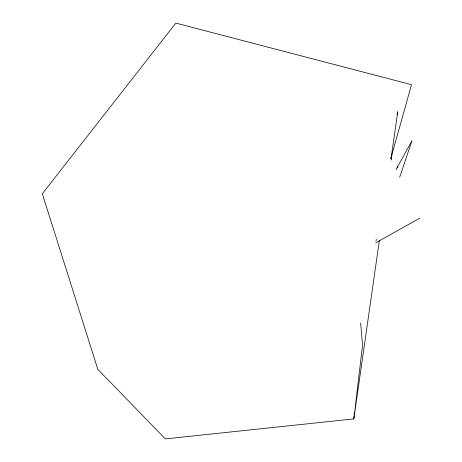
<?xml version="1.0" encoding="UTF-8"?>
<svg xmlns="http://www.w3.org/2000/svg" width="462" height="462" viewBox="0 0 462 462"><rect width="100%" height="100%" fill="white"/><g stroke="black" fill="none" stroke-linecap="round" stroke-linejoin="round"><path stroke-width="0.69" d="M354.036 416.037L353.834 418.901L165.315 438.9L97.823 369.305L42.313 193.786L175.837 23.1L411.503 84.69L390.713 158.801M354.14 414.61L354.29 412.462M391.383 160.008L391.909 154.273M379.371 240.315L353.834 418.901L362.531 345.264L360.637 323.007M391.019 158.882L397.759 111.735L397.072 114.524M376.039 240.714L376.276 239.299M397.482 167.879L397.753 166.482M399.705 177.119L412.064 140.506L396.009 169.635M375.693 242.845L419.687 218.255"/></g></svg>
